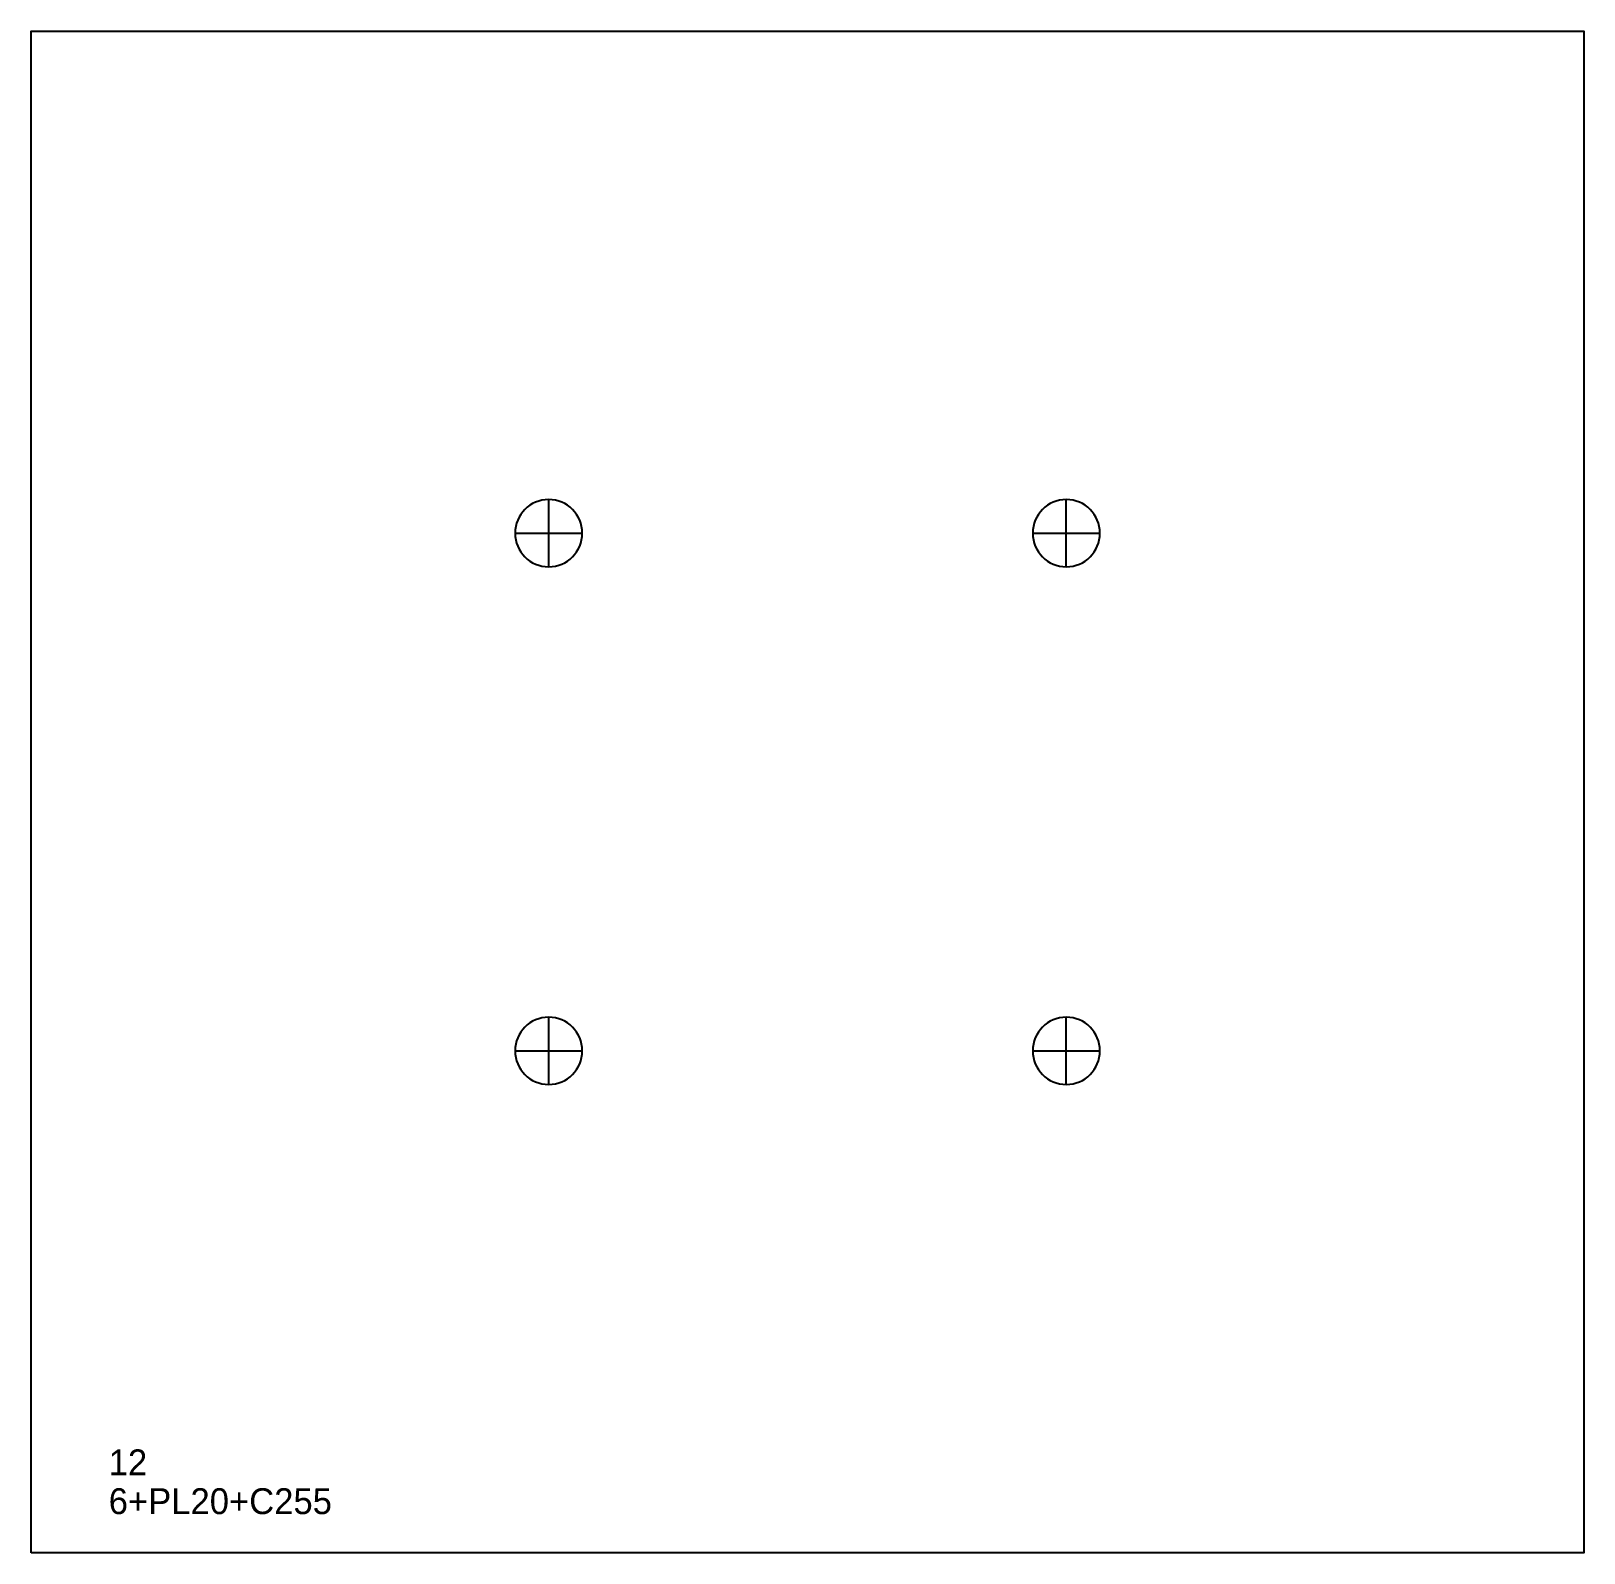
# Model space of a CAD drawing. Extents: x 0 to 600, y 0 to 588.
import ezdxf

# ---------------------------------------------------------------- set-up
doc = ezdxf.new("R2010")
doc.units = 0
for name, color, linetype in [('27', 7, 'CONTINUOUS'), ('CUT', 7, 'CONTINUOUS'), ('SCRIBE', 3, 'CONTINUOUS'), ('TEXT', 7, 'CONTINUOUS')]:
    doc.layers.add(name, color=color, linetype=linetype)

msp = doc.modelspace()

# ---------------------------------------------------------------- linework, layer by layer
at = {"layer": '27', "color": 7, "linetype": 'CONTINUOUS'}
for p, q in [((200, 381), (200, 407)), ((400, 381), (400, 407)), ((187, 394), (213, 394)), ((387, 394), (413, 394)), ((200, 181), (200, 207)), ((400, 181), (400, 207)), ((187, 194), (213, 194)), ((387, 194), (413, 194))]:
    msp.add_line(p, q, dxfattribs=at)
for points in [[(200, 407, 1), (200, 381, 1)], [(400, 407, 1), (400, 381, 1)], [(200, 207, 1), (200, 181, 1)], [(400, 207, 1), (400, 181, 1)]]:
    msp.add_lwpolyline(points, format="xyb", close=True, dxfattribs=at)
at = {"layer": 'CUT', "color": 7, "linetype": 'CONTINUOUS'}
msp.add_lwpolyline([(0, 0), (0, 588), (600, 588), (600, 0)], close=True, dxfattribs=at)

# ---------------------------------------------------------------- texts
at = {"layer": 'SCRIBE', "color": 3}
msp.add_text('12', height=10, dxfattribs=at).set_placement((30, 30))
at = {"layer": 'TEXT', "color": 7}
msp.add_text('6+PL20+C255', height=10, dxfattribs=at).set_placement((30, 15))

doc.saveas('drawing.dxf')
